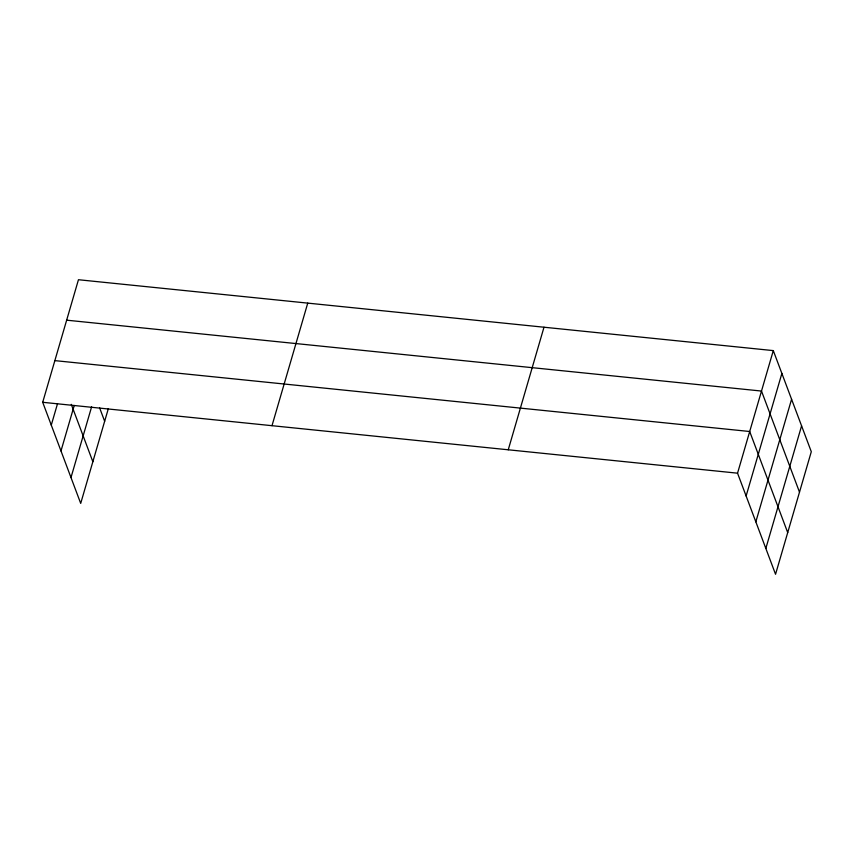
<?xml version="1.0" encoding="UTF-8"?>
<svg xmlns="http://www.w3.org/2000/svg" width="854" height="854" viewBox="0 0 854 854"><rect width="100%" height="100%" fill="white"/><g stroke="black" fill="none" stroke-linecap="round" stroke-linejoin="round"><path stroke-width="1.28" d="M108.341 408.628L80.703 503.39L42.7 402.298L78.451 279.728L773.297 350.61L811.3 451.702L775.549 574.272L737.546 473.18L773.297 350.61M51.272 425.111L57.538 403.643M60.986 450.944L74.245 405.479M70.989 477.557L91.624 406.814M271.999 425.687L307.75 303.117M508.247 449.78L543.998 327.221M746.118 495.993L781.88 373.422M755.833 521.826L791.583 399.256M765.835 548.439L801.586 425.868M66.655 320.175L761.501 391.057L799.504 492.15M54.859 360.623L749.705 431.505L787.708 532.597M42.7 402.298L737.546 473.18M99.566 407.742L104.658 421.268M71.288 404.348L92.851 461.715"/></g></svg>
